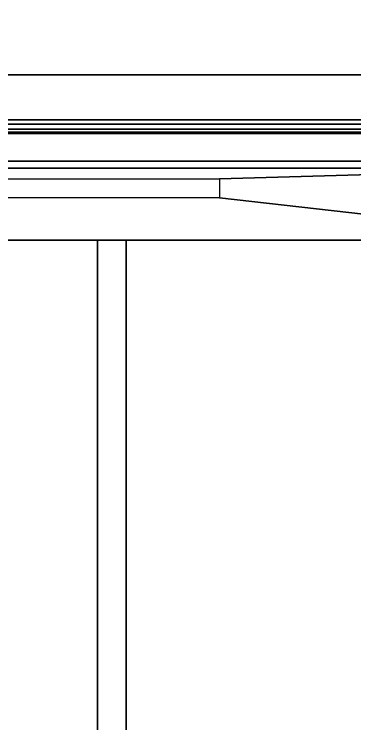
# Model space of a CAD drawing. Header units: millimetres. Extents: x -1 to 1, y -7.8 to 4.7.
# Drawn here: x -0.136 to 0.338, y -1.574 to -0.586 of the extents above; entities that cross this region are included whole.
import ezdxf

# ---------------------------------------------------------------- set-up
doc = ezdxf.new("R2010")
doc.units = ezdxf.units.MM
doc.layers.add('tent', color=3, linetype='Continuous')

msp = doc.modelspace()

# ---------------------------------------------------------------- linework, layer by layer
for points in [[(0.71, 1.35, 0.32), (0.71, -1.69, 0.32), (-0.71, -1.69, 0.32), (-0.71, 1.35, 0.32)], [(-0.5, -0.45, 1.4), (-0.5, -0.9, 1.4), (0.5, -0.9, 1.4), (0.5, -0.45, 1.4)], [(0.73, -0.73873, 1.85804), (0.72, -0.73275, 1.84522), (-0.72, -0.73275, 1.84522), (-0.73, -0.73873, 1.85804)], [(0.72, -0.75155, 1.85206), (0.73, -0.73873, 1.85804), (-0.73, -0.73873, 1.85804), (-0.72, -0.75155, 1.85206)], [(0.72, -0.73275, 1.84522), (0.71, -0.74557, 1.83924), (-0.71, -0.74557, 1.83924), (-0.72, -0.73275, 1.84522)], [(0.71, -0.74557, 1.83924), (0.72, -0.75155, 1.85206), (-0.72, -0.75155, 1.85206), (-0.71, -0.74557, 1.83924)], [(-0.5, -0.9, 1.4), (-0.71, -0.9, 1.45), (0.71, -0.9, 1.45), (0.5, -0.9, 1.4)], [(-0.71, -0.9, 1.45), (-0.69, -0.9, 1.47), (0.69, -0.9, 1.47), (0.71, -0.9, 1.45)], [(-0.69, -0.9, 1.47), (-0.69, -1.83, 1.47), (-0.02, -1.74, 1.51), (-0.02, -0.9, 1.51)], [(-0.69, -0.9, 1.47), (-0.02, -0.9, 1.51), (0.02, -0.9, 1.51), (0.69, -0.9, 1.47)], [(-0.02, -0.9, 1.51), (-0.02, -1.74, 1.51), (0.02, -1.74, 1.51), (0.02, -0.9, 1.51)], [(0.02, -1.74, 1.51), (0.69, -1.83, 1.47), (0.69, -0.9, 1.47), (0.02, -0.9, 1.51)]]:
    msp.add_3dface(points)
at = {"layer": 'tent'}
for points in [[(0.67, -0.67, 1.9), (0.67, -0.39, 1.89), (-0.67, -0.39, 1.89), (-0.67, -0.67, 1.9)], [(0.67, -0.75, 1.9), (0.67, -0.67, 1.9), (-0.67, -0.67, 1.9), (-0.67, -0.75, 1.9)], [(0.67, -0.79, 1.87), (0.67, -0.75, 1.9), (-0.67, -0.75, 1.9), (-0.67, -0.79, 1.87)], [(0.67, -0.8, 1.85), (0.67, -0.79, 1.87), (-0.67, -0.79, 1.87), (-0.67, -0.8, 1.85)], [(0.15, -0.81471, 1.8), (0.67, -0.8, 1.85), (-0.67, -0.8, 1.85), (-0.15, -0.81471, 1.8)], [(0.67, -0.9, 1.51), (0.67, -0.8, 1.85), (0.15, -0.81471, 1.8), (0.15, -0.84118, 1.71)], [(0.67, -0.9, 1.51), (0.15, -0.84118, 1.71), (-0.15, -0.84118, 1.71), (-0.67, -0.9, 1.51)], [(-0.69, -0.9, 1.47), (-0.02, -0.9, 1.51), (-0.67, -0.9, 1.51), (-0.69, -0.9, 1.47)], [(0.02, -0.9, 1.51), (0.69, -0.9, 1.47), (0.67, -0.9, 1.51), (0.02, -0.9, 1.51)]]:
    msp.add_3dface(points, dxfattribs=at)

doc.saveas('drawing.dxf')
